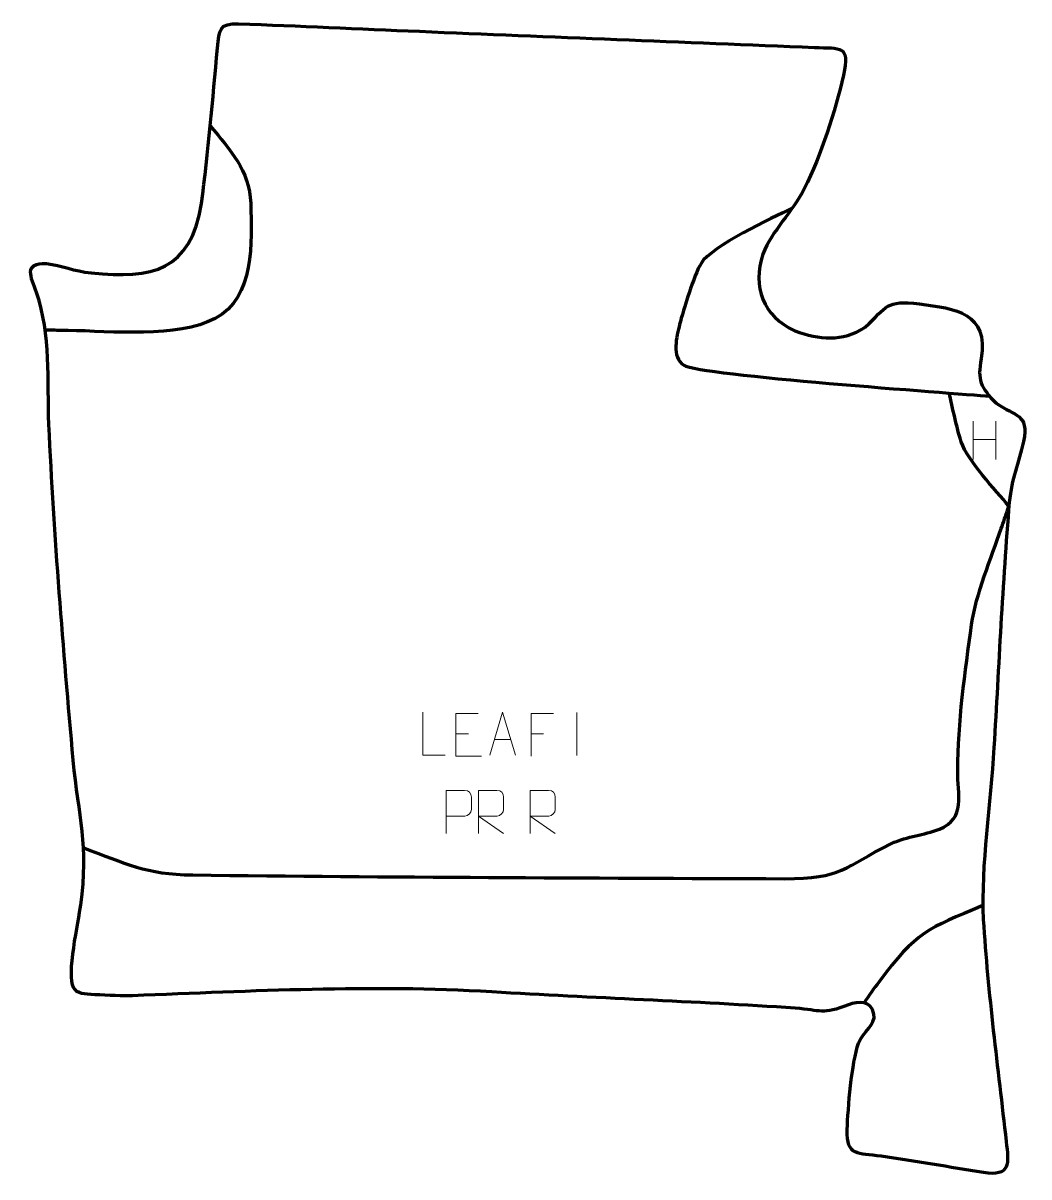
# Model space of a CAD drawing. Header units: millimetres. Extents: x 993 to 1577, y 82 to 752.
import ezdxf

# ---------------------------------------------------------------- set-up
doc = ezdxf.new("R2010")
doc.units = ezdxf.units.MM
doc.header["$MEASUREMENT"] = 0
doc.layers.add('layer 2', color=7, linetype='Continuous')
doc.layers.add('layer 3', color=7, linetype='Continuous')

msp = doc.modelspace()

# ---------------------------------------------------------------- linework, layer by layer
at = {"layer": 'layer 2', "color": 142, "lineweight": 158}
for points, knots in [([(1101.6658, 692.5937), (1113.3436, 678.176), (1124.3153, 666.9218), (1125.1561, 647.5716), (1125.1561, 647.5716), (1125.6803, 624.977), (1127.8367, 593.0446), (1104.4461, 580.6347), (1104.4461, 580.6347), (1082.6932, 569.0937), (1044.0094, 573.3317), (1019.2626, 573.6856), (1019.2626, 573.6856), (1016.2574, 573.7286), (1013.2523, 573.7689), (1010.2471, 573.8098), (1010.2471, 573.8098), (1010.2471, 573.8098), (1005.7764, 573.872), (1005.7764, 573.872)], [0, 0, 0, 0, 0.16666667, 0.16666667, 0.16666667, 0.16666667, 0.33333333, 0.33333333, 0.33333333, 0.33333333, 0.5, 0.5, 0.5, 0.5, 0.66666667, 0.66666667, 0.66666667, 0.66666667, 1, 1, 1, 1]), ([(1439.6724, 644.7106), (1427.8294, 638.9953), (1392.8852, 622.7087), (1386.7163, 612.6809), (1386.7163, 612.6809), (1382.6593, 606.086), (1376.3574, 585.3569), (1374.2259, 577.2053), (1374.2259, 577.2053), (1372.5526, 570.3903), (1369.3475, 558.1838), (1376.6196, 553.5597), (1376.6196, 553.5597), (1386.0923, 547.5363), (1532.9568, 537.4346), (1554.2593, 535.53)], [0, 0, 0, 0, 0.2, 0.2, 0.2, 0.2, 0.4, 0.4, 0.4, 0.4, 0.6, 0.6, 0.6, 0.6, 1, 1, 1, 1]), ([(1565.5034, 471.6683), (1557.7619, 480.9344), (1541.3821, 498.2223), (1537.8207, 508.9637), (1537.8207, 508.9637), (1534.8853, 517.8171), (1532.9931, 528.4255), (1530.7244, 537.6314)], [0, 0, 0, 0, 0.33333333, 0.33333333, 0.33333333, 0.33333333, 1, 1, 1, 1]), ([(1028.0275, 273.2607), (1052.6825, 264.2496), (1064.2038, 257.9115), (1091.4951, 257.5953), (1091.4951, 257.5953), (1206.0429, 256.3026), (1320.592, 255.7674), (1435.146, 255.4275), (1435.146, 255.4275), (1468.5126, 255.3285), (1469.6939, 262.0796), (1496.9541, 275.7068), (1496.9541, 275.7068), (1507.4311, 280.4656), (1515.6036, 280.4614), (1525.0866, 284.1596), (1525.0866, 284.1596), (1540.5568, 290.1929), (1535.6438, 304.4321), (1535.7177, 318.1887), (1535.7177, 318.1887), (1535.8655, 345.7208), (1539.983, 375.7611), (1543.8334, 403.0898), (1543.8334, 403.0898), (1546.2662, 420.3278), (1555.1751, 441.7807), (1561.0197, 458.6527), (1561.0197, 458.6527), (1562.3233, 462.4157), (1563.6212, 466.1803), (1564.9139, 469.947), (1564.9139, 469.947), (1564.9139, 469.947), (1565.5034, 471.6683), (1565.5034, 471.6683)], [0, 0, 0, 0, 0.1, 0.1, 0.1, 0.1, 0.2, 0.2, 0.2, 0.2, 0.3, 0.3, 0.3, 0.3, 0.4, 0.4, 0.4, 0.4, 0.5, 0.5, 0.5, 0.5, 0.6, 0.6, 0.6, 0.6, 0.7, 0.7, 0.7, 0.7, 0.8, 0.8, 0.8, 0.8, 1, 1, 1, 1]), ([(1550.3465, 239.7828), (1518.2123, 226.4172), (1511.7837, 224.7139), (1490.0447, 195.563), (1490.0447, 195.563), (1487.0578, 191.5577), (1484.1863, 187.4738), (1481.3236, 183.3796)], [0, 0, 0, 0, 0.33333333, 0.33333333, 0.33333333, 0.33333333, 1, 1, 1, 1])]:
    msp.add_open_spline(points, degree=3, knots=knots, dxfattribs=at)
at = {"layer": 'layer 3', "color": 242, "lineweight": 158}
msp.add_open_spline([(1223.1019, 747.3876), (1188.1461, 748.8201), (1153.0577, 750.5562), (1118.1158, 751.7858), (1118.1158, 751.7858), (1106.9504, 752.1788), (1106.7679, 748.2442), (1105.8502, 737.8395), (1105.8502, 737.8395), (1103.1562, 707.8557), (1100.4443, 677.2751), (1096.6665, 647.4319), (1096.6665, 647.4319), (1089.8948, 607.7905), (1068.5129, 603.8558), (1032.4375, 607.1115), (1032.4375, 607.1115), (1022.5972, 608.1494), (1015.3972, 611.4414), (1006.6586, 612.5803), (1006.6586, 612.5803), (992.9817, 613.134), (997.5402, 604.7541), (1000.8138, 595.6835), (1000.8138, 595.6835), (1009.2398, 570.9336), (1006.9323, 544.7756), (1008.0034, 519.0696), (1008.0034, 519.0696), (1010.9008, 454.1852), (1016.405, 389.0142), (1022.0737, 324.3049), (1022.0737, 324.3049), (1025.3684, 291.0135), (1031.1384, 275.2199), (1026.5527, 240.163), (1026.5527, 240.163), (1025.1455, 230.9869), (1018.2876, 199.0249), (1022.214, 192.318), (1022.214, 192.318), (1024.5889, 188.2613), (1028.5205, 188.4769), (1034.7104, 188.0756), (1034.7104, 188.0756), (1041.9365, 187.6071), (1051.7554, 187.3322), (1056.5026, 187.4967), (1056.5026, 187.4967), (1126.9424, 190.072), (1194.6052, 193.9032), (1265.2381, 189.6591), (1265.2381, 189.6591), (1323.921, 186.1708), (1382.7847, 184.1371), (1441.4119, 180.2318), (1441.4119, 180.2318), (1456.4118, 179.0429), (1457.1937, 176.3382), (1472.2251, 182.1429), (1472.2251, 182.1429), (1478.2105, 184.4543), (1485.5884, 184.889), (1487.0806, 176.8389), (1487.0806, 176.8389), (1488.2349, 170.6118), (1480.7712, 166.655), (1478.1603, 159.8387), (1478.1603, 159.8387), (1474.128, 148.5874), (1472.0517, 122.2616), (1471.5522, 109.7245), (1471.5522, 109.7245), (1471.3341, 93.8899), (1477.4953, 96.1806), (1491.253, 94.2606), (1491.253, 94.2606), (1511.2568, 91.4375), (1530.7692, 87.963), (1550.6491, 84.8143), (1550.6491, 84.8143), (1566.726, 82.2679), (1565.3351, 89.9376), (1563.8556, 102.9054), (1563.8556, 102.9054), (1559.0694, 145.5945), (1553.2511, 188.941), (1550.5521, 231.7715), (1550.5521, 231.7715), (1549.1653, 264.0854), (1554.798, 298.8705), (1556.769, 331.5133), (1556.769, 331.5133), (1559.619, 378.9194), (1561.7011, 426.642), (1565.6941, 473.9455), (1565.6941, 473.9455), (1567.0726, 488.3813), (1571.06, 496.1232), (1573.9927, 509.3354), (1573.9927, 509.3354), (1577.0928, 525.3967), (1569.3538, 523.6954), (1558.0459, 531.4076), (1558.0459, 531.4076), (1549.0178, 540.7426), (1547.0593, 544.9399), (1549.3495, 557.2581), (1549.3495, 557.2581), (1553.6767, 584.0941), (1534.8169, 586.3611), (1513.5131, 589.1359), (1513.5131, 589.1359), (1493.6721, 591.5003), (1495.0016, 587.5409), (1481.95, 575.5959), (1481.95, 575.5959), (1468.5222, 566.7922), (1455.6425, 568.4774), (1441.0954, 573.5057), (1441.0954, 573.5057), (1422.5162, 582.0688), (1416.4223, 598.9289), (1422.5288, 618.0417), (1422.5288, 618.0417), (1428.2313, 632.2856), (1439.5258, 641.9213), (1446.8035, 656.2447), (1446.8035, 656.2447), (1456.3916, 675.3601), (1464.5945, 700.9835), (1469.4085, 721.8637), (1469.4085, 721.8637), (1473.4808, 739.5269), (1467.7626, 737.4402), (1452.5661, 738.0429), (1452.5661, 738.0429), (1376.0748, 741.076), (1299.5893, 744.2577), (1223.1019, 747.3876)], degree=3, knots=[0, 0, 0, 0, 0.02777778, 0.02777778, 0.02777778, 0.02777778, 0.05555556, 0.05555556, 0.05555556, 0.05555556, 0.08333333, 0.08333333, 0.08333333, 0.08333333, 0.11111111, 0.11111111, 0.11111111, 0.11111111, 0.13888889, 0.13888889, 0.13888889, 0.13888889, 0.16666667, 0.16666667, 0.16666667, 0.16666667, 0.19444444, 0.19444444, 0.19444444, 0.19444444, 0.22222222, 0.22222222, 0.22222222, 0.22222222, 0.25, 0.25, 0.25, 0.25, 0.27777778, 0.27777778, 0.27777778, 0.27777778, 0.30555556, 0.30555556, 0.30555556, 0.30555556, 0.33333333, 0.33333333, 0.33333333, 0.33333333, 0.36111111, 0.36111111, 0.36111111, 0.36111111, 0.38888889, 0.38888889, 0.38888889, 0.38888889, 0.41666667, 0.41666667, 0.41666667, 0.41666667, 0.44444444, 0.44444444, 0.44444444, 0.44444444, 0.47222222, 0.47222222, 0.47222222, 0.47222222, 0.5, 0.5, 0.5, 0.5, 0.52777778, 0.52777778, 0.52777778, 0.52777778, 0.55555556, 0.55555556, 0.55555556, 0.55555556, 0.58333333, 0.58333333, 0.58333333, 0.58333333, 0.61111111, 0.61111111, 0.61111111, 0.61111111, 0.63888889, 0.63888889, 0.63888889, 0.63888889, 0.66666667, 0.66666667, 0.66666667, 0.66666667, 0.69444444, 0.69444444, 0.69444444, 0.69444444, 0.72222222, 0.72222222, 0.72222222, 0.72222222, 0.75, 0.75, 0.75, 0.75, 0.77777778, 0.77777778, 0.77777778, 0.77777778, 0.80555556, 0.80555556, 0.80555556, 0.80555556, 0.83333333, 0.83333333, 0.83333333, 0.83333333, 0.86111111, 0.86111111, 0.86111111, 0.86111111, 0.88888889, 0.88888889, 0.88888889, 0.88888889, 0.91666667, 0.91666667, 0.91666667, 0.91666667, 0.94444444, 0.94444444, 0.94444444, 0.94444444, 1, 1, 1, 1], dxfattribs=at)
at = {"layer": 'layer 3', "color": 250, "lineweight": 9}
for points in [[(1544.731, 521.065), (1544.731, 521.065), (1544.731, 498.8723), (1544.731, 498.8723)], [(1557.8467, 521.065), (1557.8467, 521.065), (1557.8467, 498.7147), (1557.8467, 498.7147)], [(1544.7485, 510.4226), (1544.7485, 510.4226), (1557.8467, 510.4226), (1557.8467, 510.4226)], [(1314.5084, 351.8678), (1314.5084, 351.8678), (1314.5084, 326.8937), (1314.5084, 326.8937)], [(1244.3859, 339.5321), (1244.3859, 339.5321), (1251.554, 339.5321), (1251.554, 339.5321)], [(1266.8061, 336.3048), (1266.8061, 336.3048), (1276.3018, 336.3048), (1276.3018, 336.3048)], [(1288.0714, 339.5321), (1288.0714, 339.5321), (1295.2395, 339.5321), (1295.2395, 339.5321)]]:
    msp.add_open_spline(points, degree=3, dxfattribs=at)
for points, knots in [([(1238.0285, 327.0553), (1238.0285, 327.0553), (1225.0794, 327.0553), (1225.0794, 327.0553), (1225.0794, 327.0553), (1225.0794, 327.0553), (1225.0794, 352.0089), (1225.0794, 352.0089)], [0, 0, 0, 0, 0.33333333, 0.33333333, 0.33333333, 0.33333333, 1, 1, 1, 1]), ([(1257.2598, 351.4118), (1257.2598, 351.4118), (1244.3859, 351.4118), (1244.3859, 351.4118), (1244.3859, 351.4118), (1244.3859, 351.4118), (1244.3859, 326.4582), (1244.3859, 326.4582), (1244.3859, 326.4582), (1244.3859, 326.4582), (1259.2517, 326.4582), (1259.2517, 326.4582)], [0, 0, 0, 0, 0.25, 0.25, 0.25, 0.25, 0.5, 0.5, 0.5, 0.5, 1, 1, 1, 1]), ([(1264.0835, 327.0554), (1264.0835, 327.0554), (1271.4545, 352.0089), (1271.4545, 352.0089), (1271.4545, 352.0089), (1271.4545, 352.0089), (1279.0244, 327.0554), (1279.0244, 327.0554)], [0, 0, 0, 0, 0.33333333, 0.33333333, 0.33333333, 0.33333333, 1, 1, 1, 1]), ([(1300.9454, 351.4118), (1300.9454, 351.4118), (1288.0714, 351.4118), (1288.0714, 351.4118), (1288.0714, 351.4118), (1288.0714, 351.4118), (1288.0714, 326.4582), (1288.0714, 326.4582)], [0, 0, 0, 0, 0.33333333, 0.33333333, 0.33333333, 0.33333333, 1, 1, 1, 1]), ([(1238.6317, 281.7119), (1238.6317, 281.7119), (1238.6317, 306.6655), (1238.6317, 306.6655), (1238.6317, 306.6655), (1242.2267, 306.6655), (1245.822, 306.6655), (1249.4174, 306.6655), (1249.4174, 306.6655), (1251.7426, 306.6276), (1253.3, 305.1375), (1253.2958, 302.7714), (1253.2958, 302.7714), (1253.2954, 300.7357), (1253.2954, 297.6764), (1253.2958, 295.6404), (1253.2958, 295.6404), (1253.2893, 293.765), (1251.4771, 291.8231), (1249.4675, 291.804), (1249.4675, 291.804), (1249.4675, 291.804), (1238.6317, 291.804), (1238.6317, 291.804)], [0, 0, 0, 0, 0.14285714, 0.14285714, 0.14285714, 0.14285714, 0.28571429, 0.28571429, 0.28571429, 0.28571429, 0.42857143, 0.42857143, 0.42857143, 0.42857143, 0.57142857, 0.57142857, 0.57142857, 0.57142857, 0.71428571, 0.71428571, 0.71428571, 0.71428571, 1, 1, 1, 1]), ([(1257.3844, 281.7158), (1257.3844, 281.7158), (1257.3844, 306.6693), (1257.3844, 306.6693), (1257.3844, 306.6693), (1260.9792, 306.6693), (1264.5747, 306.6693), (1268.1699, 306.6693), (1268.1699, 306.6693), (1270.4952, 306.6316), (1272.0525, 305.1416), (1272.0484, 302.7752), (1272.0484, 302.7752), (1272.048, 300.7397), (1272.048, 297.6803), (1272.0484, 295.6443), (1272.0484, 295.6443), (1272.0419, 293.7688), (1270.2296, 291.827), (1268.2201, 291.8079), (1268.2201, 291.8079), (1268.2201, 291.8079), (1257.3844, 291.8079), (1257.3844, 291.8079), (1257.3844, 291.8079), (1257.3844, 291.8079), (1272.0391, 281.7158), (1272.0391, 281.7158)], [0, 0, 0, 0, 0.125, 0.125, 0.125, 0.125, 0.25, 0.25, 0.25, 0.25, 0.375, 0.375, 0.375, 0.375, 0.5, 0.5, 0.5, 0.5, 0.625, 0.625, 0.625, 0.625, 0.75, 0.75, 0.75, 0.75, 1, 1, 1, 1]), ([(1287.3844, 281.7158), (1287.3844, 281.7158), (1287.3844, 306.6693), (1287.3844, 306.6693), (1287.3844, 306.6693), (1290.9792, 306.6693), (1294.5747, 306.6693), (1298.1699, 306.6693), (1298.1699, 306.6693), (1300.4952, 306.6316), (1302.0525, 305.1416), (1302.0484, 302.7752), (1302.0484, 302.7752), (1302.048, 300.7397), (1302.048, 297.6803), (1302.0484, 295.6443), (1302.0484, 295.6443), (1302.0419, 293.7688), (1300.2296, 291.827), (1298.2201, 291.8079), (1298.2201, 291.8079), (1298.2201, 291.8079), (1287.3844, 291.8079), (1287.3844, 291.8079), (1287.3844, 291.8079), (1287.3844, 291.8079), (1302.0391, 281.7158), (1302.0391, 281.7158)], [0, 0, 0, 0, 0.125, 0.125, 0.125, 0.125, 0.25, 0.25, 0.25, 0.25, 0.375, 0.375, 0.375, 0.375, 0.5, 0.5, 0.5, 0.5, 0.625, 0.625, 0.625, 0.625, 0.75, 0.75, 0.75, 0.75, 1, 1, 1, 1])]:
    msp.add_open_spline(points, degree=3, knots=knots, dxfattribs=at)

doc.saveas('drawing.dxf')
